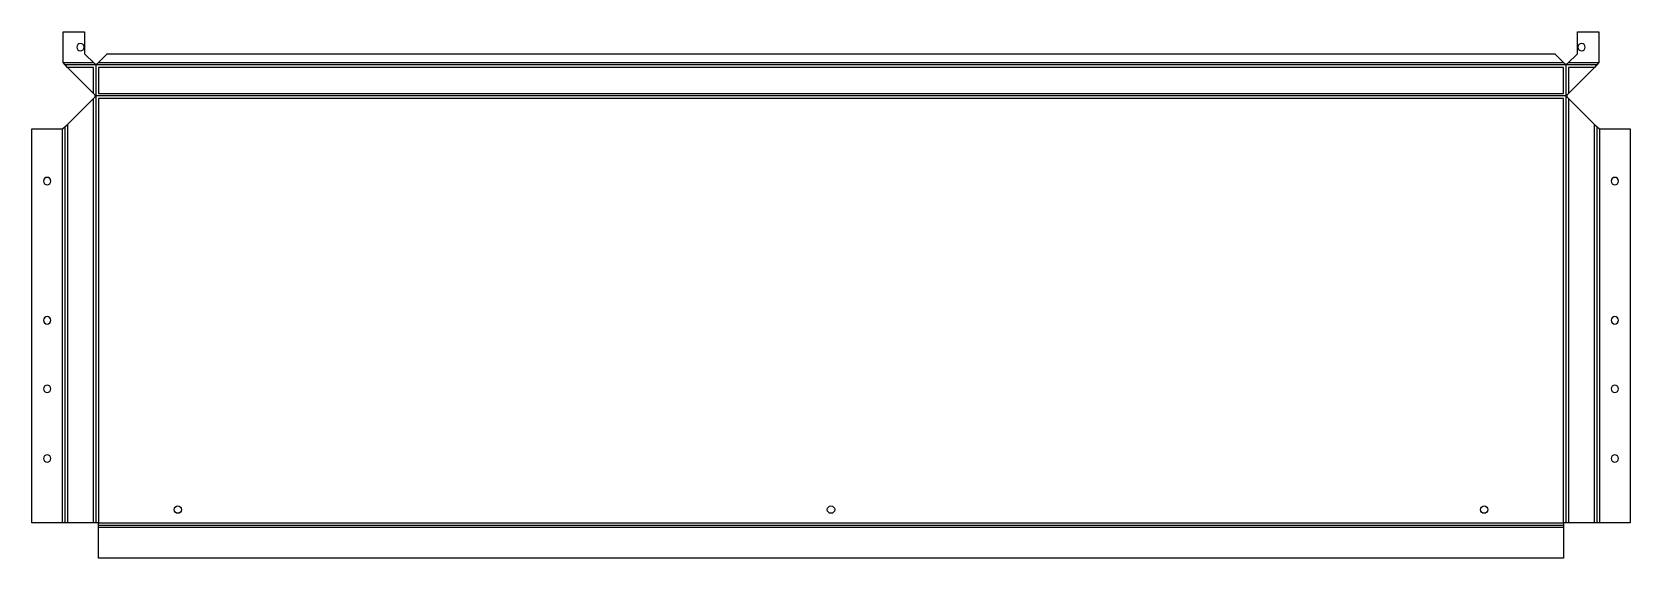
# Model space of a CAD drawing. Header units: millimetres. Extents: x -31 to 704, y 0 to 242.
import ezdxf

# ---------------------------------------------------------------- set-up
doc = ezdxf.new("R2010")
doc.units = ezdxf.units.MM

msp = doc.modelspace()

# ---------------------------------------------------------------- linework, layer by layer
at = {"layer": 'BEND'}
for p, q in [((-1.13, 226.65), (-15.19, 226.65)), ((-1.13, 227), (-1.13, 212.39)), ((674.13, 226.65), (-1.13, 226.65)), ((674.13, 212.39), (674.13, 227)), ((688.19, 226.65), (674.13, 226.65)), ((674.47, 212.39), (-1.47, 212.39)), ((-1.13, 212.39), (-1.13, 16.26)), ((674.13, 16.26), (674.13, 212.39)), ((-15.39, 198.19), (-15.39, 16.26)), ((688.39, 16.26), (688.39, 198.19)), ((0, 15.13), (673, 15.13))]:
    msp.add_line(p, q, dxfattribs=at)
at = {"layer": 'BEND_EXTENT'}
for p, q in [((-16.19, 227.79), (-2.33, 227.79)), ((0.07, 227.79), (672.93, 227.79)), ((675.33, 227.79), (689.19, 227.79)), ((-2.26, 225.52), (-14.19, 225.52)), ((-2.26, 213.59), (-2.26, 225.52)), ((687.19, 225.52), (675.26, 225.52)), ((675.26, 225.52), (675.26, 213.59)), ((-2.26, 16.26), (-2.26, 211.19)), ((675.26, 211.19), (675.26, 16.26)), ((-14.26, 199.19), (-14.26, 16.26)), ((687.26, 16.26), (687.26, 199.19)), ((-16.52, 16.26), (-16.52, 197.19)), ((689.52, 197.19), (689.52, 16.26)), ((673, 14), (0, 14))]:
    msp.add_line(p, q, dxfattribs=at)
for points in [[(673, 225.52), (0, 225.52), (0, 213.52), (673, 213.52)], [(673, 16.26), (673, 211.26), (0, 211.26), (0, 16.26)]]:
    msp.add_lwpolyline(points, close=True, dxfattribs=at)
at = {"layer": 'INTERIOR_PROFILES', "extrusion": (0, 0, -1)}
for centre in [(8.26, 234.79), (-681.26, 234.79), (23.52, 173.26), (-696.52, 173.26), (23.52, 109.26), (-696.52, 109.26), (23.52, 77.76), (-696.52, 77.76), (23.52, 45.76), (-696.52, 45.76)]:
    msp.add_circle(centre, 1.7, dxfattribs=at)
at = {"layer": 'INTERIOR_PROFILES'}
for centre in [(36.5, 22.26), (336.5, 22.26), (636.5, 22.26)]:
    msp.add_circle(centre, 1.7, dxfattribs=at)
at = {"layer": 'OUTER_PROFILES'}
msp.add_lwpolyline([(-6.33, 241.79), (-6.33, 231.79), (-1.84, 227.29, 0.414214), (-0.42, 227.29), (4.07, 231.79), (668.93, 231.79), (673.42, 227.29, 0.414214), (674.84, 227.29), (679.33, 231.79), (679.33, 241.79), (689.19, 241.79), (689.19, 227.79), (687.19, 225.52), (674.77, 213.1, 0.414214), (674.77, 211.69), (687.26, 199.19), (689.52, 197.19), (703.52, 197.19), (703.52, 16.26), (673, 16.26), (673, 0), (0, 0), (0, 16.26), (-30.52, 16.26), (-30.52, 197.19), (-16.52, 197.19), (-14.26, 199.19), (-1.77, 211.69, 0.414214), (-1.77, 213.1), (-14.19, 225.52), (-16.19, 227.79), (-16.19, 241.79)], format="xyb", close=True, dxfattribs=at)

doc.saveas('drawing.dxf')
